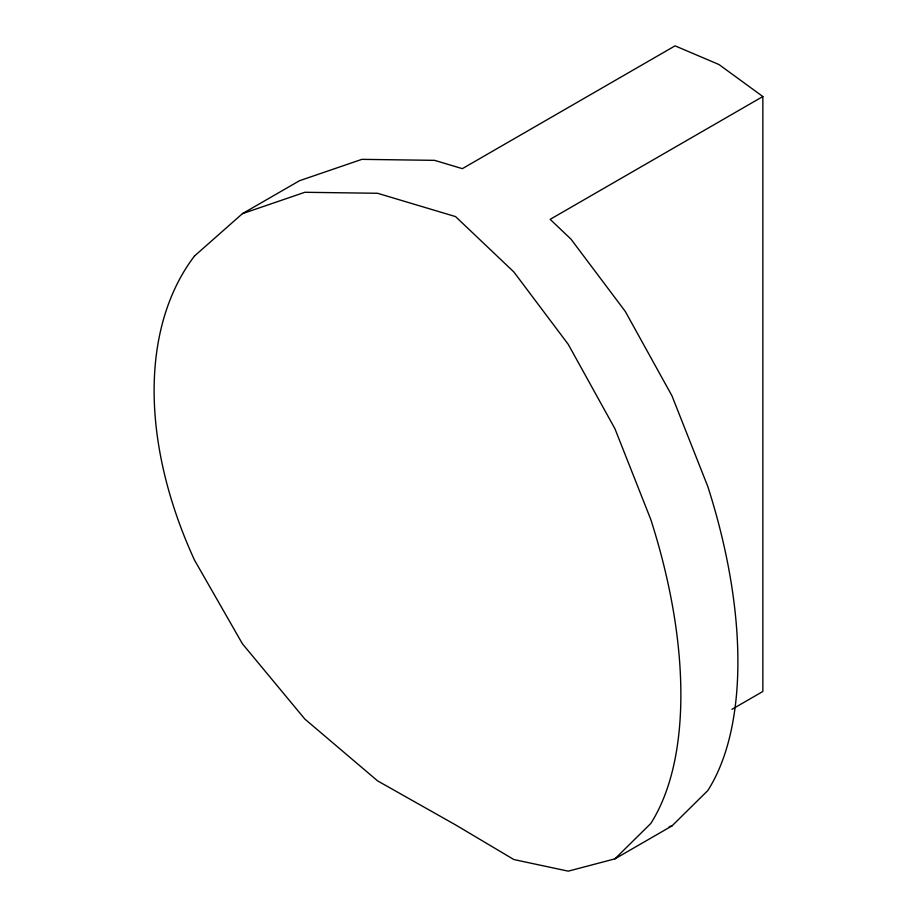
<?xml version="1.0" encoding="UTF-8"?>
<svg xmlns="http://www.w3.org/2000/svg" width="917" height="917" viewBox="0 0 917 917"><rect width="100%" height="100%" fill="white"/><g stroke="black" fill="none" stroke-linecap="round" stroke-linejoin="round"><path stroke-width="1.38" d="M194.519 255.969A369.31 241.503 52.3 0 0 194.519 560.127L242.42 643.791L304.857 719.077L377.552 780.848L455.554 824.887L513.887 859.561L568.253 871.15L614.929 858.851L650.749 823.523A369.31 180.58 66.7 0 0 650.749 519.377L614.929 428.732L568.253 344.356L513.887 271.994L455.554 216.595L377.552 193.281L304.857 192.283L242.42 213.661L194.53 255.981M614.929 858.851L671.955 825.93L707.775 790.592A369.31 180.58 66.7 0 0 707.775 486.446L671.955 395.8L625.279 311.425L570.924 239.073L550.154 219.346L762.852 96.537L718.962 64.522L675.061 45.85L462.351 168.659L434.578 160.349L361.883 159.352L299.458 180.741L242.42 213.661M731.938 709.334L762.852 691.487L762.852 96.537M669.204 826.653L671.955 825.93"/></g></svg>
